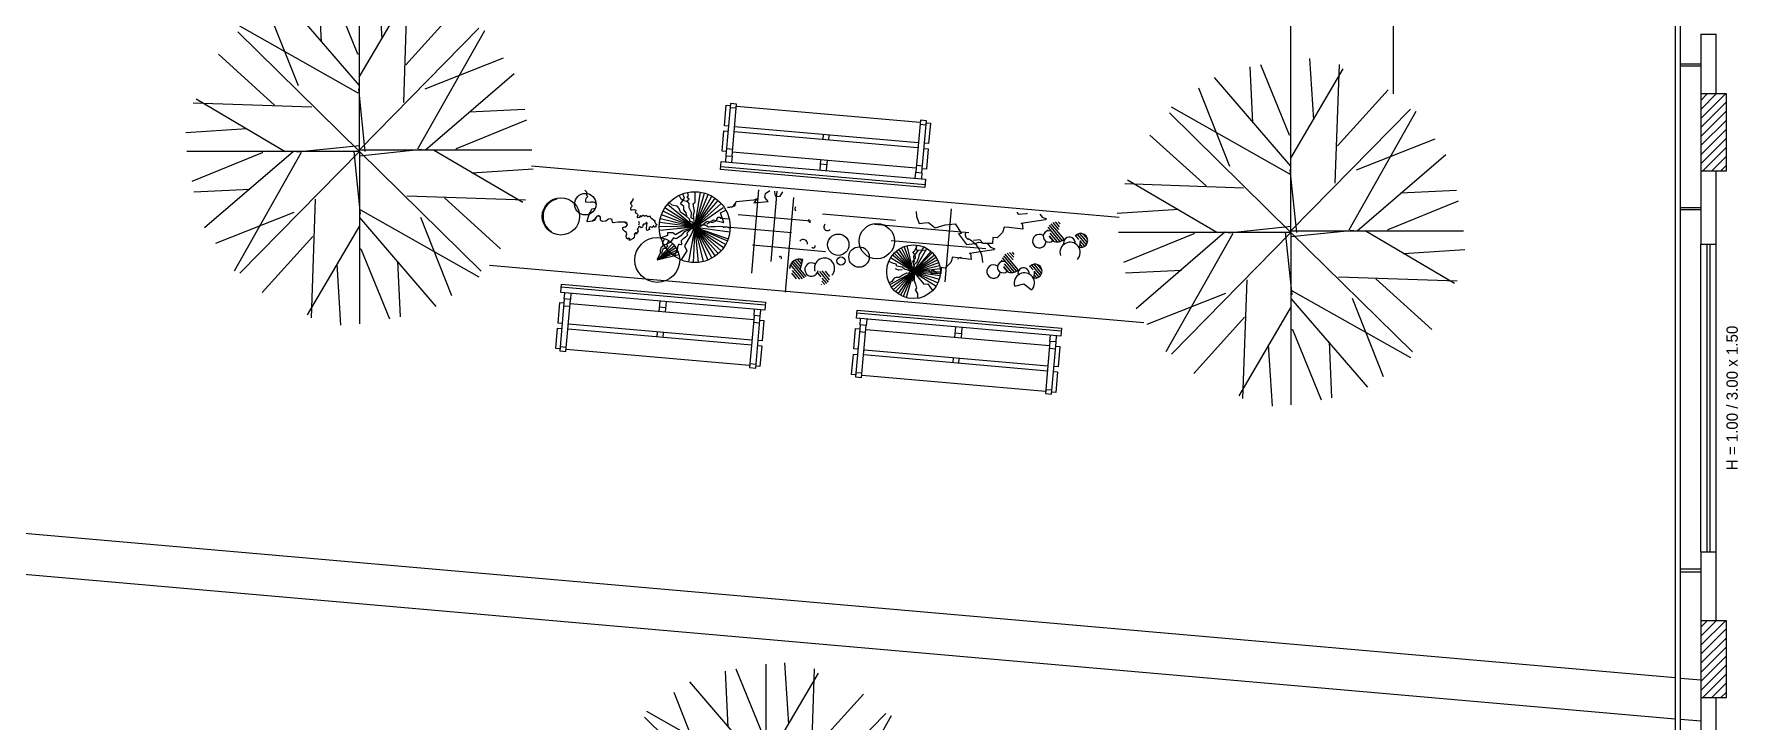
# Model space of a CAD drawing. Header units: millimetres. Extents: x 387 to 811, y 539 to 827.
# Drawn here: x 731.42 to 748.04, y 748.62 to 755.33 of the extents above; entities that cross this region are included whole.
import ezdxf
from ezdxf.enums import TextEntityAlignment as Align

# ---------------------------------------------------------------- set-up
doc = ezdxf.new("R2010")
doc.units = ezdxf.units.MM
for name, color, linetype in [('ESQUADRIAS', 6, 'Continuous'), ('LINHA FINA', 8, 'Continuous'), ('MOBILIARIO', 3, 'Continuous'), ('parede vista', 2, 'Continuous'), ('PAREDES EM CORTE', 5, 'Continuous'), ('pilar', 4, 'Continuous'), ('TEXTO', 4, 'Continuous'), ('vegetação', 112, 'Continuous')]:
    doc.layers.add(name, color=color, linetype=linetype)

# ---------------------------------------------------------------- blocks, each defined once
blk = doc.blocks.new('T2', base_point=(179.76, 122.92))
for p, q in [((179.76, 122.92), (179.76, 182.32)), ((187.6, 161.67), (186.23, 182.74)), ((179.77, 145.68), (153.43, 176.25)), ((166.66, 160.66), (165.76, 179.9)), ((179.27, 156.4), (169.42, 180.59)), ((179.68, 148.48), (197.76, 179.21)), ((158.72, 145.53), (148.04, 172.54)), ((179.38, 143.01), (138.6, 166.06)), ((137.87, 164.08), (179.76, 122.92)), ((150.5, 138.92), (131.2, 156.4)), ((179.76, 156.27), (179.27, 156.4)), ((181.73, 122.9), (179.52, 144.47)), ((163.39, 138.18), (122.51, 139.57))]:
    blk.add_line(p, q)
blk = doc.blocks.new('AHUA1PL2')
for p, q in [((0, 0), (0, 1.683)), ((0.222, 1.098), (0.183, 1.695)), ((0, 0.645), (-0.746, 1.511)), ((-0.371, 1.069), (-0.397, 1.614)), ((-0.014, 0.948), (-0.293, 1.634)), ((-0.002, 0.724), (0.51, 1.595)), ((-0.596, 0.641), (-0.899, 1.406)), ((-1.187, 1.166), (0, 0)), ((-0.011, 0.569), (-1.166, 1.222)), ((-0.829, 0.453), (-1.376, 0.948)), ((0, 0.945), (-0.014, 0.948)), ((0.056, -0.001), (-0.007, 0.61)), ((-0.464, 0.432), (-1.622, 0.472))]:
    blk.add_line(p, q)
at = {"xscale": 0.02833333322, "yscale": 0.02833333322, "zscale": 0.02833333322}
for p, rotation in [((0, 0.015), 269.9999999999999), ((0, 0), 89.99999999999999), ((0, 0), 180)]:
    blk.add_blockref('T2', p, dxfattribs=dict(at, rotation=rotation))
blk = doc.blocks.new('banco de praça')
at = {"layer": 'MOBILIARIO'}
for p, q in [((1036.547, 73.737), (1036.547, 73.817)), ((1036.547, 73.817), (1038.547, 73.817)), ((1038.547, 73.787), (1036.547, 73.787)), ((1038.547, 73.737), (1036.547, 73.737)), ((1036.587, 73.677), (1036.587, 73.734)), ((1036.647, 73.677), (1036.587, 73.677)), ((1036.587, 73.674), (1036.587, 73.167)), ((1036.647, 73.734), (1036.647, 73.677)), ((1036.647, 73.167), (1036.647, 73.674)), ((1037.52, 73.639), (1037.52, 73.734)), ((1037.58, 73.677), (1037.52, 73.677)), ((1037.58, 73.734), (1037.58, 73.637)), ((1038.447, 73.677), (1038.447, 73.734)), ((1038.507, 73.677), (1038.447, 73.677)), ((1038.447, 73.674), (1038.447, 73.167)), ((1038.507, 73.677), (1038.507, 73.734)), ((1038.507, 73.167), (1038.507, 73.674)), ((1038.547, 73.817), (1038.547, 73.737)), ((1036.547, 73.437), (1036.547, 73.637)), ((1036.547, 73.637), (1036.585, 73.637)), ((1036.647, 73.607), (1036.587, 73.607)), ((1036.65, 73.637), (1038.447, 73.637)), ((1038.507, 73.607), (1038.447, 73.607)), ((1038.51, 73.637), (1038.547, 73.637)), ((1038.547, 73.637), (1038.547, 73.437)), ((1036.585, 73.437), (1036.547, 73.437)), ((1036.547, 73.187), (1036.547, 73.387)), ((1036.547, 73.387), (1036.585, 73.387)), ((1036.65, 73.437), (1038.447, 73.437)), ((1038.447, 73.387), (1036.65, 73.387)), ((1037.52, 73.434), (1037.52, 73.389)), ((1037.58, 73.387), (1037.58, 73.437)), ((1038.547, 73.437), (1038.51, 73.437)), ((1038.51, 73.387), (1038.547, 73.387)), ((1038.547, 73.387), (1038.547, 73.187)), ((1036.585, 73.187), (1036.547, 73.187)), ((1036.647, 73.207), (1036.587, 73.207)), ((1036.587, 73.167), (1036.647, 73.167)), ((1038.445, 73.187), (1036.65, 73.187)), ((1038.447, 73.207), (1038.507, 73.207)), ((1038.447, 73.167), (1038.507, 73.167)), ((1038.547, 73.187), (1038.51, 73.187))]:
    blk.add_line(p, q, dxfattribs=at)
blk = doc.blocks.new('*X49')
at = {"color": 0}
for p, q in [((50.046, 9.5), (50.248, 9.702)), ((50.07, 9.479), (50.269, 9.678)), ((50.099, 9.463), (50.285, 9.649)), ((50.121, 9.71), (50.15, 9.739)), ((50.127, 9.671), (50.19, 9.734)), ((50.133, 9.632), (50.222, 9.721)), ((49.714, 9.482), (49.831, 9.6)), ((49.715, 9.528), (49.785, 9.599)), ((49.727, 9.45), (49.863, 9.586)), ((49.748, 9.426), (49.819, 9.498)), ((49.776, 9.41), (49.82, 9.454)), ((49.816, 9.404), (49.821, 9.41)), ((49.838, 9.516), (49.887, 9.565)), ((50.135, 9.454), (50.248, 9.567)), ((50.182, 9.456), (50.254, 9.528)), ((50.28, 9.599), (50.294, 9.613))]:
    blk.add_line(p, q, dxfattribs=at)

msp = doc.modelspace()

# ---------------------------------------------------------------- hatches: boundary and pattern name
at = {"layer": 'pilar'}
h = msp.add_hatch(dxfattribs=at)
h.set_pattern_fill('ANSI31', color=8, scale=0.5, style=0)
h.set_pattern_definition([(45, (-339.84137, 833.80247), (-0.044194174, 0.044194174), [])])
h.paths.add_polyline_path([(747.932, 754.75), (747.682, 754.75), (747.682, 754), (747.932, 754)])
h = msp.add_hatch(dxfattribs=at)
h.set_pattern_fill('ANSI31', color=8, scale=0.5, style=0)
h.set_pattern_definition([(45, (-339.84137, 828.663334), (-0.044194174, 0.044194174), [])])
h.paths.add_polyline_path([(747.932, 749.611), (747.682, 749.611), (747.682, 748.861), (747.932, 748.861)])

# ---------------------------------------------------------------- linework, layer by layer
at = {"layer": 'ESQUADRIAS'}
for p, q in [((747.742, 750.284, 54), (747.742, 753.284, 54)), ((747.772, 750.284, 54), (747.772, 753.284, 54))]:
    msp.add_line(p, q, dxfattribs=at)
at = {"layer": 'ESQUADRIAS', "elevation": 54}
msp.add_lwpolyline([(747.482, 739.419), (747.482, 771.969), (747.432, 771.969), (747.432, 739.419)], close=True, dxfattribs=at)
at = {"layer": 'LINHA FINA'}
for p, q in [((744.682, 754.753, 54), (744.682, 767.807, 54)), ((743.682, 755.083, 54), (743.682, 767.477, 54)), ((736.27, 754.049, 54), (742.005, 753.547, 54)), ((735.86, 753.081, 54), (742.246, 752.522, 54))]:
    msp.add_line(p, q, dxfattribs=at)
at = {"layer": 'MOBILIARIO'}
for p, q in [((725.485, 750.977, 54), (747.432, 749.057, 54)), ((725.861, 750.542, 114.307), (747.432, 748.655, 54.691)), ((747.482, 749.052, 54), (747.682, 749.035, 54)), ((747.482, 748.651, 54.553), (747.682, 748.633, 54))]:
    msp.add_line(p, q, dxfattribs=at)
at = {"layer": 'parede vista'}
for p, q in [((747.482, 755.044, 54), (747.682, 755.044, 54)), ((747.482, 755.024, 54), (747.682, 755.024, 54)), ((747.482, 753.644, 54), (747.682, 753.644, 54)), ((747.482, 753.624, 54), (747.682, 753.624, 54)), ((747.682, 750.284, 54), (747.682, 753.284, 54)), ((747.832, 750.284, 54), (747.832, 753.284, 54)), ((747.682, 750.114, 54), (747.482, 750.114, 54)), ((747.682, 750.084, 54), (747.482, 750.084, 54))]:
    msp.add_line(p, q, dxfattribs=at)
at = {"layer": 'PAREDES EM CORTE'}
for p, q in [((747.682, 755.334, 54), (747.682, 754.75, 54)), ((747.682, 755.334, 54), (747.832, 755.334, 54)), ((747.832, 754.75, 54), (747.832, 755.334, 54)), ((747.682, 754, 54), (747.682, 753.284, 54)), ((747.832, 753.284, 54), (747.832, 754, 54)), ((747.682, 753.284, 54), (747.832, 753.284, 54)), ((747.682, 753.284, 54), (747.832, 753.284, 54)), ((747.682, 750.284, 54), (747.682, 749.611, 54)), ((747.682, 750.284, 54), (747.832, 750.284, 54)), ((747.682, 750.284, 54), (747.832, 750.284, 54)), ((747.832, 749.611, 54), (747.832, 750.284, 54)), ((747.682, 748.861, 54), (747.682, 748.315, 54)), ((747.832, 748.315, 54), (747.832, 748.861, 54))]:
    msp.add_line(p, q, dxfattribs=at)
at = {"layer": 'pilar', "elevation": 54}
for points in [[(747.682, 754), (747.932, 754), (747.932, 754.75), (747.682, 754.75)], [(747.682, 748.861), (747.932, 748.861), (747.932, 749.611), (747.682, 749.611)]]:
    msp.add_lwpolyline(points, close=True, dxfattribs=at)
at = {"layer": 'vegetação'}
for p, q in [((737.732, 753.723, -17.14), (737.712, 753.762, -17.14)), ((737.724, 753.679, -17.14), (737.764, 753.735, -17.14)), ((737.764, 753.735, -17.14), (737.748, 753.777, -17.14)), ((737.863, 753.451, -17.14), (737.92, 753.792, -17.14)), ((737.863, 753.451, -17.14), (737.958, 753.784, -17.14)), ((737.863, 753.451, -17.14), (737.994, 753.771, -17.14)), ((737.863, 753.451, -17.14), (738.029, 753.754, -17.14)), ((737.863, 753.451, -17.14), (738.062, 753.734, -17.14)), ((738.487, 753.816, -17.14), (738.416, 753.001, -17.14)), ((738.665, 753.801, -17.14), (738.605, 753.115, -17.14)), ((738.826, 753.739, -17.14), (738.746, 752.817, -17.14)), ((737.863, 753.451, -17.14), (737.539, 753.57, -17.14)), ((737.863, 753.451, -17.14), (737.554, 753.606, -17.14)), ((737.863, 753.451, -17.14), (737.573, 753.639, -17.14)), ((737.863, 753.451, -17.14), (737.596, 753.671, -17.14)), ((737.757, 753.652, -17.14), (737.724, 753.679, -17.14)), ((737.758, 753.707, -17.14), (737.732, 753.723, -17.14)), ((737.757, 753.621, -17.14), (737.757, 753.652, -17.14)), ((737.781, 753.59, -17.14), (737.757, 753.621, -17.14)), ((737.786, 753.7, -17.14), (737.758, 753.707, -17.14)), ((737.79, 753.549, -17.14), (737.781, 753.59, -17.14)), ((737.799, 753.695, -17.14), (737.786, 753.7, -17.14)), ((737.809, 753.681, -17.14), (737.799, 753.695, -17.14)), ((737.81, 753.639, -17.14), (737.809, 753.681, -17.14)), ((737.833, 753.595, -17.14), (737.81, 753.639, -17.14)), ((737.829, 753.543, -17.14), (737.833, 753.595, -17.14)), ((737.863, 753.451, -17.14), (738.093, 753.71, -17.14)), ((737.863, 753.451, -17.14), (738.12, 753.683, -17.14)), ((737.863, 753.451, -17.14), (738.141, 753.643, -17.14)), ((738.115, 753.592, -17.14), (738.168, 753.615, -17.14)), ((738.146, 753.497, -17.14), (738.115, 753.592, -17.14)), ((738.997, 753.51, -17.14), (738.287, 753.572, -17.14)), ((739.822, 753.517, -17.14), (739.111, 753.579, -17.14)), ((740.367, 753.629, -17.14), (740.304, 752.918, -17.14)), ((737.863, 753.451, -17.14), (737.518, 753.456, -17.14)), ((737.863, 753.451, -17.14), (737.519, 753.417, -17.14)), ((737.863, 753.451, -17.14), (737.521, 753.495, -17.14)), ((737.863, 753.451, -17.14), (737.528, 753.533, -17.14)), ((737.746, 753.418, -17.14), (737.674, 753.377, -17.14)), ((737.86, 753.448, -17.14), (737.746, 753.418, -17.14)), ((737.863, 753.451, -17.14), (737.801, 753.111, -17.14)), ((737.855, 753.53, -17.14), (737.829, 753.543, -17.14)), ((737.863, 753.451, -17.14), (737.849, 753.106, -17.14)), ((737.863, 753.451, -17.14), (738.121, 753.22, -17.14)), ((737.863, 753.451, -17.14), (738.19, 753.336, -17.14)), ((737.863, 753.451, -17.14), (738.183, 753.318, -17.14)), ((737.863, 753.451, -17.14), (738.166, 753.283, -17.14)), ((737.863, 753.451, -17.14), (738.145, 753.251, -17.14)), ((737.863, 753.451, -17.14), (738.093, 753.193, -17.14)), ((737.863, 753.451, -17.14), (738.063, 753.169, -17.14)), ((737.863, 753.451, -17.14), (738.03, 753.148, -17.14)), ((737.863, 753.451, -17.14), (737.991, 753.13, -17.14)), ((737.863, 753.451, -17.14), (737.945, 753.115, -17.14)), ((737.863, 753.451, -17.14), (737.897, 753.107, -17.14)), ((737.982, 753.484, -17.14), (738.045, 753.521, -17.14)), ((738.045, 753.521, -17.14), (738.146, 753.497, -17.14)), ((738.808, 753.395, -17.14), (738.098, 753.457, -17.14)), ((739.616, 753.48, -17.14), (740.538, 753.399, -17.14)), ((737.498, 753.131, -17.14), (737.649, 753.29, -17.14)), ((737.498, 753.131, -17.14), (737.665, 753.272, -17.14)), ((737.498, 753.131, -17.14), (737.68, 753.252, -17.14)), ((737.498, 753.131, -17.14), (737.693, 753.231, -17.14)), ((737.598, 753.37, -17.14), (737.534, 753.346, -17.14)), ((737.54, 753.195, -17.14), (737.558, 753.245, -17.14)), ((737.558, 753.245, -17.14), (737.576, 753.246, -17.14)), ((737.576, 753.246, -17.14), (737.601, 753.268, -17.14)), ((737.591, 753.28, -17.14), (737.612, 753.318, -17.14)), ((737.601, 753.268, -17.14), (737.591, 753.28, -17.14)), ((737.599, 753.395, -17.14), (737.598, 753.37, -17.14)), ((737.651, 753.394, -17.14), (737.599, 753.395, -17.14)), ((737.674, 753.377, -17.14), (737.651, 753.394, -17.14)), ((739.138, 753.211, -17.14), (738.428, 753.274, -17.14)), ((739.781, 753.322, -17.14), (740.703, 753.241, -17.14)), ((739.999, 753.016, -17.14), (739.856, 753.235, -17.14)), ((739.999, 753.016, -17.14), (739.881, 753.25, -17.14)), ((739.999, 753.016, -17.14), (739.908, 753.261, -17.14)), ((739.999, 753.016, -17.14), (739.936, 753.27, -17.14)), ((740.028, 753.227, -17.14), (740.027, 753.271, -17.14)), ((741.358, 753.319, -17.14), (741.325, 753.359, -17.14)), ((741.624, 753.321, -17.14), (741.617, 753.254, -17.14)), ((737.498, 753.131, -17.14), (737.703, 753.209, -17.14)), ((737.498, 753.131, -17.14), (737.708, 753.183, -17.14)), ((738.895, 753.04, -17.14), (738.917, 753.135, -17.14)), ((739.999, 753.016, -17.14), (739.775, 753.151, -17.14)), ((739.999, 753.016, -17.14), (739.792, 753.176, -17.14)), ((739.999, 753.016, -17.14), (739.811, 753.198, -17.14)), ((739.999, 753.016, -17.14), (739.832, 753.218, -17.14)), ((739.999, 753.016, -17.14), (740.171, 753.213, -17.14)), ((739.999, 753.016, -17.14), (740.182, 753.203, -17.14)), ((739.999, 753.016, -17.14), (740.202, 753.181, -17.14)), ((739.999, 753.016, -17.14), (740.219, 753.157, -17.14)), ((739.999, 753.016, -17.14), (740.233, 753.132, -17.14)), ((739.999, 753.016, -17.14), (740.245, 753.105, -17.14)), ((739.999, 753.016, -17.14), (740.253, 753.077, -17.14)), ((740.001, 753.163, -17.14), (740.046, 753.227, -17.14)), ((740.009, 753.108, -17.14), (740.001, 753.163, -17.14)), ((740.104, 753.222, -17.14), (740.028, 753.227, -17.14)), ((739.999, 753.016, -17.14), (739.769, 752.89, -17.14)), ((739.999, 753.016, -17.14), (739.785, 752.865, -17.14)), ((739.999, 753.016, -17.14), (739.803, 752.842, -17.14)), ((739.852, 753.031, -17.14), (739.822, 753.043, -17.14)), ((739.999, 753.016, -17.14), (739.824, 752.821, -17.14)), ((739.999, 753.016, -17.14), (739.847, 752.803, -17.14)), ((739.889, 753.035, -17.14), (739.852, 753.031, -17.14)), ((739.999, 753.016, -17.14), (739.872, 752.787, -17.14)), ((739.999, 753.016, -17.14), (739.898, 752.774, -17.14)), ((739.999, 753.016, -17.14), (739.926, 752.765, -17.14)), ((739.983, 753.012, -17.14), (739.947, 753.03, -17.14)), ((739.999, 753.027, -17.14), (739.983, 753.012, -17.14)), ((740, 753.012, -17.14), (739.989, 752.924, -17.14)), ((739.999, 753.016, -17.14), (740.259, 753.048, -17.14)), ((739.999, 753.016, -17.14), (740.261, 753.015, -17.14)), ((739.999, 753.016, -17.14), (740.258, 752.978, -17.14)), ((739.999, 753.016, -17.14), (740.25, 752.943, -17.14)), ((739.999, 753.016, -17.14), (740.237, 752.908, -17.14)), ((739.999, 753.016, -17.14), (740.22, 752.876, -17.14)), ((740.912, 753.02, -17.14), (740.879, 753.06, -17.14)), ((740.986, 752.875, -17.14), (741.075, 752.898, -17.14)), ((741.075, 752.898, -17.14), (741.151, 752.838, -17.14)), ((741.177, 753.022, -17.14), (741.171, 752.955, -17.14))]:
    msp.add_line(p, q, dxfattribs=at)
at = {"layer": 'vegetação', "elevation": -17.14}
for points in [[(737.258, 753.731), (737.259, 753.727), (737.259, 753.726), (737.259, 753.721), (737.258, 753.718), (737.258, 753.715), (737.255, 753.714), (737.253, 753.709), (737.249, 753.705), (737.246, 753.702), (737.242, 753.697), (737.239, 753.691), (737.235, 753.687), (737.235, 753.682), (737.242, 753.674), (737.242, 753.672), (737.245, 753.67), (737.249, 753.663), (737.25, 753.657), (737.249, 753.651), (737.244, 753.645), (737.237, 753.633), (737.236, 753.628), (737.24, 753.621), (737.253, 753.619), (737.269, 753.624), (737.272, 753.623), (737.288, 753.617), (737.287, 753.611), (737.285, 753.605), (737.283, 753.6), (737.285, 753.592), (737.294, 753.587), (737.306, 753.579), (737.309, 753.57), (737.307, 753.563), (737.303, 753.556), (737.302, 753.545), (737.326, 753.548), (737.337, 753.564), (737.337, 753.564), (737.338, 753.564), (737.339, 753.556), (737.342, 753.556), (737.342, 753.556), (737.345, 753.555), (737.35, 753.558), (737.351, 753.56), (737.353, 753.567), (737.355, 753.569), (737.358, 753.569), (737.361, 753.568), (737.365, 753.565), (737.367, 753.561), (737.374, 753.559), (737.396, 753.568), (737.396, 753.568), (737.392, 753.565), (737.409, 753.553), (737.412, 753.554), (737.418, 753.557), (737.431, 753.557), (737.429, 753.556), (737.429, 753.55), (737.433, 753.544), (737.442, 753.539), (737.444, 753.54), (737.445, 753.536), (737.461, 753.523), (737.478, 753.514), (737.471, 753.508), (737.475, 753.498), (737.476, 753.492), (737.479, 753.485), (737.483, 753.483), (737.486, 753.481), (737.494, 753.481), (737.492, 753.476), (737.489, 753.475), (737.485, 753.47), (737.482, 753.466), (737.483, 753.459), (737.482, 753.453), (737.474, 753.451), (737.468, 753.456), (737.465, 753.459), (737.461, 753.465), (737.458, 753.463), (737.461, 753.458), (737.448, 753.447), (737.447, 753.447), (737.441, 753.452), (737.435, 753.453), (737.415, 753.446), (737.421, 753.428), (737.395, 753.417), (737.392, 753.439), (737.396, 753.469), (737.398, 753.491), (737.393, 753.496), (737.389, 753.495), (737.383, 753.481), (737.378, 753.48), (737.366, 753.481), (737.363, 753.481), (737.357, 753.469), (737.357, 753.464), (737.352, 753.452), (737.342, 753.443), (737.336, 753.449), (737.324, 753.456), (737.321, 753.461), (737.307, 753.438), (737.301, 753.429), (737.307, 753.421), (737.311, 753.413), (737.292, 753.383), (737.292, 753.394), (737.284, 753.396), (737.277, 753.389), (737.272, 753.381), (737.274, 753.373), (737.271, 753.353), (737.262, 753.341), (737.225, 753.319), (737.23, 753.336), (737.22, 753.348), (737.209, 753.335), (737.196, 753.344), (737.194, 753.363), (737.199, 753.386), (737.196, 753.398), (737.181, 753.408), (737.163, 753.427), (737.16, 753.448), (737.181, 753.453), (737.191, 753.455), (737.207, 753.474), (737.199, 753.491), (737.184, 753.498), (737.155, 753.498), (737.116, 753.501), (737.068, 753.493), (737.062, 753.503), (737.059, 753.508), (737.056, 753.524), (737.039, 753.531), (737.02, 753.528), (737.013, 753.523), (736.996, 753.51), (736.964, 753.506), (736.95, 753.511), (736.943, 753.518), (736.942, 753.535), (736.943, 753.548), (736.932, 753.558), (736.907, 753.556), (736.898, 753.545), (736.882, 753.522), (736.867, 753.51), (736.815, 753.502), (736.813, 753.513), (736.835, 753.583), (736.849, 753.602), (736.858, 753.628), (736.877, 753.633), (736.895, 753.636), (736.901, 753.648), (736.903, 753.675), (736.892, 753.692), (736.857, 753.696), (736.843, 753.691), (736.8, 753.696), (736.8, 753.714), (736.804, 753.732), (736.821, 753.75), (736.811, 753.76), (736.81, 753.792), (736.79, 753.811)], [(737.778, 753.702), (737.808, 753.724), (737.788, 753.74), (737.802, 753.76), (737.793, 753.789)], [(737.863, 753.451), (737.851, 753.572), (737.862, 753.607), (737.849, 753.679), (737.869, 753.696), (737.866, 753.73), (737.866, 753.797)], [(738.185, 753.643), (738.253, 753.66), (738.269, 753.702), (738.468, 753.721), (738.441, 753.688), (738.581, 753.702), (738.547, 753.739), (738.553, 753.78), (738.596, 753.807)], [(738.641, 753.803), (738.644, 753.769), (738.656, 753.75), (738.696, 753.754), (738.722, 753.796)], [(737.255, 753.715), (737.258, 753.71), (737.252, 753.703), (737.247, 753.697), (737.238, 753.688), (737.236, 753.682)], [(737.858, 753.463), (737.84, 753.498), (737.817, 753.505), (737.812, 753.529), (737.775, 753.562), (737.723, 753.596), (737.71, 753.632), (737.692, 753.654), (737.671, 753.658), (737.642, 753.665), (737.614, 753.691)], [(740.023, 753.605), (740.028, 753.556), (740.055, 753.488), (740.105, 753.493), (740.144, 753.497), (740.21, 753.443), (740.307, 753.473), (740.406, 753.482), (740.466, 753.388), (740.436, 753.385), (740.516, 753.282), (740.596, 753.29), (740.635, 753.304), (740.716, 753.292), (740.727, 753.283), (740.75, 753.255), (740.791, 753.239), (740.782, 753.228), (740.545, 753.195), (740.555, 753.196), (740.561, 753.136), (740.429, 753.153), (740.378, 753.158), (740.363, 753.107), (740.308, 753.051), (740.268, 753.057), (740.264, 752.996), (740.173, 752.998), (740.14, 753.034), (740.08, 753.029)], [(741.231, 753.576), (741.254, 753.549), (741.296, 753.533), (741.287, 753.522), (741.049, 753.488), (741.059, 753.489), (741.065, 753.43), (740.933, 753.447), (740.882, 753.452), (740.867, 753.4), (740.813, 753.345), (740.772, 753.351), (740.768, 753.29), (740.677, 753.291), (740.644, 753.328), (740.584, 753.322)], [(741.005, 753.596), (741.021, 753.576), (741.1, 753.584), (741.109, 753.587)], [(737.18, 753.497), (737.202, 753.486)], [(737.851, 753.441), (737.76, 753.404), (737.727, 753.367), (737.681, 753.338), (737.656, 753.345), (737.623, 753.302), (737.565, 753.276)], [(737.824, 753.43), (737.786, 753.391), (737.794, 753.371), (737.774, 753.354), (737.743, 753.329), (737.732, 753.316), (737.735, 753.283), (737.729, 753.279), (737.714, 753.28), (737.705, 753.28), (737.695, 753.257), (737.692, 753.226), (737.661, 753.171)], [(737.854, 753.441), (737.827, 753.38), (737.764, 753.27), (737.787, 753.22), (737.73, 753.132)], [(737.865, 753.454), (737.917, 753.456), (737.985, 753.509), (738.036, 753.496), (738.08, 753.515), (738.078, 753.53), (738.092, 753.547), (738.107, 753.548), (738.114, 753.54), (738.2, 753.532)], [(737.869, 753.452), (738.206, 753.406)], [(737.892, 753.46), (737.916, 753.472), (737.952, 753.475), (737.964, 753.473), (737.997, 753.455), (738.021, 753.457), (738.061, 753.458), (738.097, 753.462), (738.137, 753.457), (738.147, 753.451), (738.177, 753.454), (738.209, 753.441)], [(737.5, 753.141), (737.528, 753.196), (737.529, 753.227), (737.539, 753.26), (737.554, 753.268), (737.551, 753.302), (737.568, 753.338)], [(739.997, 753.018), (740.01, 753.055), (739.992, 753.118), (740.016, 753.149), (740.015, 753.186), (740.004, 753.189), (739.996, 753.203), (739.999, 753.214), (740.007, 753.217), (740.037, 753.275)], [(740.001, 753.039), (739.999, 753.058), (740.007, 753.085), (740.012, 753.093), (740.034, 753.111), (740.039, 753.128), (740.049, 753.156), (740.057, 753.183), (740.072, 753.21), (740.078, 753.215), (740.085, 753.237), (740.103, 753.256)], [(740, 753.02), (740.127, 753.244)], [(739.999, 753.016), (739.91, 753.041), (739.889, 753.059), (739.835, 753.07), (739.828, 753.089), (739.804, 753.096), (739.757, 753.115)], [(739.989, 753.015), (739.959, 753.012), (739.948, 752.999), (739.93, 753.001), (739.896, 752.985), (739.857, 752.958), (739.829, 752.959), (739.808, 752.953), (739.799, 752.939), (739.786, 752.921), (739.76, 752.908)], [(740.003, 753.007), (740.038, 752.97), (740.098, 752.895), (740.139, 752.897), (740.185, 752.832)], [(740.003, 753.004), (740.003, 752.93), (740.019, 752.896), (740.027, 752.856), (740.015, 752.84), (740.036, 752.805), (740.038, 752.757)]]:
    msp.add_lwpolyline(points, dxfattribs=at)
at = {"layer": 'vegetação'}
for centre, radius in [((736.557, 753.556, -17.14), 0.182), ((736.795, 753.675, -17.14), 0.105), ((737.863, 753.451, -17.14), 0.346), ((739.64, 753.314, -17.14), 0.172), ((737.498, 753.131, -17.14), 0.219), ((739.264, 753.279, -17.14), 0.104), ((739.467, 753.159, -17.14), 0.1), ((739.999, 753.016, -17.14), 0.262), ((739.29, 753.121, -17.14), 0.0399)]:
    msp.add_circle(centre, radius, dxfattribs=at)
for centre, radius, start, end in [((736.557, 753.555, -17.14), 0.174, 102.4206, 238.301), ((736.86, 753.624, -17.14), 0.0712, 56.496, 99.6927), ((738.2, 753.711, -17.14), 0.0665, 255.4628, 333.0607), ((738.467, 753.707, -17.14), 0.0166, 67.5188, 295.9173), ((738.874, 753.628, -17.14), 0.0328, 136.5386, 213.4614), ((736.876, 753.54, -17.14), 0.0235, 236.4699, 358.4305), ((736.922, 753.538, -17.14), 0.0226, 11.8032, 178.4305), ((737.182, 753.476, -17.14), 0.0214, 268.4323, 77.3221), ((737.292, 753.491, -17.14), 0.0308, 321.9917, 28.0083), ((738.99, 753.515, -17.14), 0.0167, 135.6407, 281.8038), ((739.159, 753.452, -17.14), 0.0353, 129.7835, 318.4563), ((740.552, 753.379, -17.14), 0.0486, 152.9775, 244.8962), ((741.32, 753.36, -17.14), 0.0562, 71.3081, 313.4124), ((738.921, 753.287, -17.14), 0.044, 356.6069, 140.0328), ((739.02, 753.268, -17.14), 0.02, 219.2385, 6.4986), ((740.425, 753.109, -17.14), 0.25, 359.5197, 64.8962), ((741.226, 753.315, -17.14), 0.0656, 54.1947, 356.3137), ((741.401, 753.406, -17.14), 0.0989, 243.5192, 313.4124), ((741.526, 753.205, -17.14), 0.0989, 316.3081, 198.4124), ((741.519, 753.297, -17.14), 0.0562, 353.3522, 198.4124), ((741.63, 753.321, -17.14), 0.0683, 258.8246, 140.9288), ((738.699, 753.151, -17.14), 0.0129, 309.5774, 143.1707), ((738.886, 753.041, -17.14), 0.0989, 71.3081, 175.7141), ((739.003, 753.037, -17.14), 0.0656, 55.8846, 352.2516), ((739.13, 753.051, -17.14), 0.0989, 316.3081, 198.4124), ((740.454, 753.13, -17.14), 0.0243, 51.8818, 164.5656), ((740.779, 753.017, -17.14), 0.0656, 54.1947, 356.3137), ((740.873, 753.061, -17.14), 0.0562, 71.3081, 313.4124), ((741.184, 753.022, -17.14), 0.0683, 258.8246, 140.9288), ((740.181, 752.979, -17.14), 0.0484, 25.7276, 103.1148), ((740.954, 753.107, -17.14), 0.0989, 243.5192, 313.4124), ((741.08, 752.906, -17.14), 0.0989, 316.3081, 198.4124), ((741.072, 752.999, -17.14), 0.0562, 353.3522, 198.4124)]:
    msp.add_arc(centre, radius, start, end, dxfattribs=at)

# ---------------------------------------------------------------- block references
at = {"layer": 'MOBILIARIO'}
for p, rotation in [((1779.144, 737.033, 54), 175.0000000000003), ((-302.474, 769.699, 54), 355.0000000000003), ((-299.587, 769.446, 54), 355.0000000000003)]:
    msp.add_blockref('banco de praça', p, dxfattribs=dict(at, rotation=rotation))
at = {"layer": 'vegetação'}
for p in [(734.591, 754.189, 54), (743.682, 753.4, 54), (738.561, 747.504, 106)]:
    msp.add_blockref('AHUA1PL2', p, dxfattribs=at)
at = {"layer": 'vegetação', "xscale": -0.6914459573086975, "yscale": 0.6914459573085878, "zscale": 0.691445957308602, "rotation": 354.9999999999976}
for p in [(775.368, 743.773, -17.14), (772.852, 743.409, -17.14), (774.921, 743.475, -17.14)]:
    msp.add_blockref('*X49', p, dxfattribs=at)

# ---------------------------------------------------------------- texts
at = {"layer": 'TEXTO'}
msp.add_text('H = 1.00 / 3.00 x 1.50', height=0.11, rotation=90, dxfattribs=at).set_placement((747.987, 751.784, 54), align=Align.MIDDLE_CENTER)

doc.saveas('drawing.dxf')
